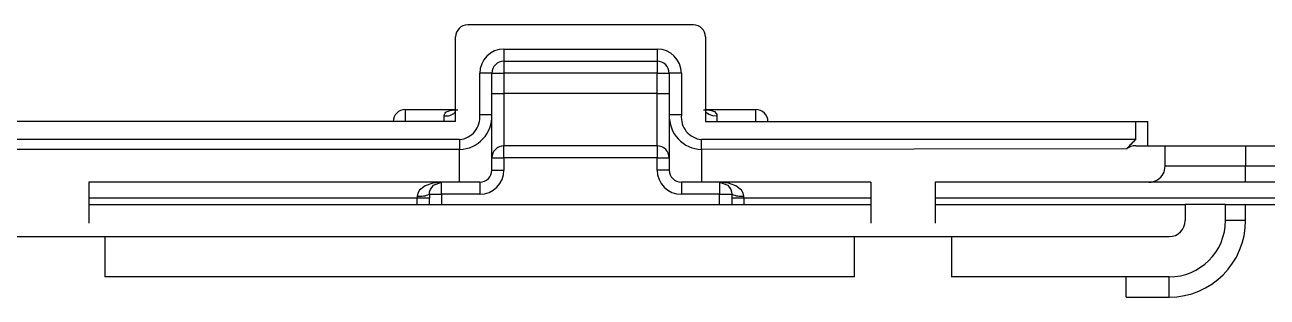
# Model space of a CAD drawing. Extents: x -3.1 to 16.8, y 0.7 to 10.7.
# Drawn here: x 14.188 to 15.729, y 10.362 to 10.7 of the extents above; entities that cross this region are included whole.
import ezdxf

# ---------------------------------------------------------------- set-up
doc = ezdxf.new("R2010")
doc.units = 0
doc.layers.get('0').update_dxf_attribs({"linetype": 'CONTINUOUS'})

msp = doc.modelspace()

# ---------------------------------------------------------------- linework, layer by layer
at = {"color": 7, "linetype": 'CONTINUOUS'}
for p, q in [((15.0171, 10.6999), (14.7371, 10.6999)), ((14.7221, 10.5799), (14.7221, 10.6849)), ((15.0321, 10.6849), (15.0321, 10.5799)), ((14.7821, 10.6699), (14.9721, 10.6699)), ((14.7821, 10.6699), (14.7821, 10.6549)), ((14.9721, 10.6699), (14.9721, 10.6549)), ((14.7821, 10.6549), (14.9721, 10.6549)), ((14.7821, 10.6549), (14.7821, 10.6505)), ((14.7821, 10.6505), (14.7821, 10.6399)), ((14.9721, 10.6549), (14.9721, 10.6505)), ((14.9721, 10.6505), (14.9721, 10.6399)), ((14.7521, 10.5882), (14.7521, 10.6399)), ((14.7671, 10.6399), (14.7521, 10.6399)), ((14.7671, 10.5882), (14.7671, 10.6399)), ((14.7671, 10.6399), (14.7821, 10.6399)), ((14.7821, 10.6399), (14.7821, 10.6149)), ((14.9721, 10.6399), (14.7821, 10.6399)), ((14.9721, 10.6399), (14.9871, 10.6399)), ((14.9721, 10.6149), (14.9721, 10.6399)), ((14.9871, 10.6399), (14.9871, 10.5882)), ((15.0021, 10.6399), (14.9871, 10.6399)), ((15.0021, 10.6399), (15.0021, 10.5882)), ((14.7671, 10.6149), (14.7821, 10.6149)), ((14.7821, 10.6149), (14.7821, 10.5499)), ((14.9721, 10.6149), (14.7821, 10.6149)), ((14.9721, 10.6149), (14.9871, 10.6149)), ((14.9721, 10.5499), (14.9721, 10.6149)), ((14.6596, 10.5949), (14.6596, 10.5905)), ((14.6596, 10.5949), (14.7219, 10.5949)), ((14.6596, 10.5905), (14.6596, 10.5799)), ((14.7081, 10.5799), (14.7081, 10.5871)), ((14.7221, 10.5939), (14.7211, 10.5914)), ((14.7671, 10.5882), (14.7521, 10.5882)), ((14.7671, 10.5199), (14.7671, 10.5882)), ((14.9871, 10.5882), (14.9871, 10.5199)), ((15.0021, 10.5882), (14.9871, 10.5882)), ((15.0324, 10.5949), (15.0946, 10.5949)), ((15.0461, 10.5871), (15.0461, 10.5799)), ((15.0946, 10.5799), (15.0946, 10.5949)), ((14.7221, 10.5799), (13.9021, 10.5799)), ((15.0321, 10.5799), (15.5657, 10.5799)), ((15.5657, 10.5577), (15.5657, 10.5799)), ((15.5657, 10.5799), (15.5807, 10.5799)), ((15.5807, 10.5499), (15.5807, 10.5799)), ((14.7271, 10.5577), (13.8971, 10.5577)), ((14.7271, 10.5577), (14.7271, 10.5454)), ((15.5657, 10.5577), (15.0271, 10.5577)), ((15.0271, 10.5454), (15.0271, 10.5577)), ((14.7271, 10.5454), (13.8971, 10.5454)), ((14.7271, 10.5049), (14.7271, 10.5454)), ((14.9721, 10.5499), (14.7821, 10.5499)), ((14.7821, 10.5349), (14.7821, 10.5499)), ((14.9721, 10.5499), (14.9721, 10.5349)), ((15.5547, 10.5462), (15.0271, 10.5454)), ((15.0271, 10.5454), (15.0271, 10.5049)), ((15.5657, 10.5499), (15.6021, 10.5499)), ((15.6021, 10.5249), (15.6021, 10.5499)), ((15.6021, 10.5499), (15.7021, 10.5499)), ((15.7021, 10.5499), (15.7021, 10.5249)), ((15.7021, 10.5499), (15.9746, 10.5499)), ((14.7671, 10.5349), (14.7715, 10.5349)), ((14.7715, 10.5349), (14.7821, 10.5349)), ((14.7821, 10.5349), (14.7821, 10.5199)), ((14.9721, 10.5349), (14.7821, 10.5349)), ((14.9721, 10.5349), (14.9871, 10.5349)), ((14.9721, 10.5199), (14.9721, 10.5349)), ((14.7671, 10.5199), (14.7821, 10.5199)), ((14.9871, 10.5199), (14.9721, 10.5199)), ((15.7021, 10.5249), (15.6021, 10.5249)), ((15.7021, 10.5049), (15.7021, 10.5249)), ((15.9746, 10.5249), (15.7021, 10.5249)), ((14.7271, 10.5049), (14.2671, 10.5049)), ((14.2671, 10.5049), (14.2671, 10.4539)), ((14.7046, 10.4899), (14.7046, 10.5049)), ((14.7521, 10.5049), (14.7521, 10.4899)), ((15.0021, 10.5049), (15.0021, 10.4899)), ((15.2371, 10.5049), (15.0271, 10.5049)), ((15.0496, 10.5049), (15.0496, 10.5005)), ((15.0496, 10.5005), (15.0496, 10.4899)), ((15.2371, 10.5049), (15.2371, 10.4539)), ((15.5822, 10.5049), (15.3171, 10.5049)), ((15.3171, 10.5049), (15.3171, 10.4539)), ((15.7021, 10.5049), (15.5822, 10.5049)), ((15.9746, 10.5049), (15.7021, 10.5049)), ((14.6746, 10.4849), (14.2671, 10.4849)), ((14.6746, 10.4877), (14.6746, 10.4849)), ((14.6896, 10.4849), (14.6746, 10.4849)), ((14.6746, 10.4774), (14.6746, 10.4849)), ((14.6896, 10.4899), (14.6896, 10.4849)), ((14.6896, 10.4899), (14.694, 10.4899)), ((14.6896, 10.4774), (14.6896, 10.4849)), ((14.694, 10.4899), (14.7046, 10.4899)), ((14.7521, 10.4899), (14.7046, 10.4899)), ((14.7046, 10.4899), (14.7046, 10.4774)), ((15.0496, 10.4899), (15.0021, 10.4899)), ((15.0496, 10.4899), (15.0646, 10.4899)), ((15.0496, 10.4774), (15.0496, 10.4899)), ((15.0646, 10.4899), (15.0646, 10.4849)), ((15.0796, 10.4849), (15.0646, 10.4849)), ((15.0646, 10.4849), (15.0646, 10.4774)), ((15.0796, 10.4849), (15.0796, 10.4877)), ((15.2371, 10.4849), (15.0796, 10.4849)), ((15.0796, 10.4849), (15.0796, 10.4774)), ((15.9746, 10.4849), (15.3171, 10.4849)), ((14.2671, 10.4774), (15.2371, 10.4774)), ((15.3171, 10.4774), (15.6271, 10.4774)), ((15.6271, 10.4774), (15.6271, 10.4574)), ((15.6771, 10.4774), (15.6271, 10.4774)), ((15.6771, 10.4574), (15.6771, 10.4774)), ((15.6771, 10.4774), (15.7021, 10.4774)), ((15.7021, 10.4574), (15.7021, 10.4774)), ((15.7021, 10.4774), (15.9821, 10.4774)), ((15.7021, 10.4574), (15.6771, 10.4574)), ((14.1671, 10.4374), (14.2871, 10.4374)), ((14.2871, 10.4374), (15.2171, 10.4374)), ((14.2871, 10.4374), (14.2871, 10.3874)), ((15.2171, 10.3874), (15.2171, 10.4374)), ((15.2171, 10.4374), (15.3371, 10.4374)), ((15.3371, 10.4374), (15.3371, 10.3874)), ((15.3371, 10.4374), (15.6071, 10.4374)), ((15.2171, 10.3874), (14.2871, 10.3874)), ((15.6071, 10.3874), (15.3371, 10.3874)), ((15.554, 10.3624), (15.554, 10.3874)), ((15.6071, 10.3624), (15.6071, 10.3874)), ((15.554, 10.3624), (15.6071, 10.3624))]:
    msp.add_line(p, q, dxfattribs=at)
for points in [[(14.7081, 10.5871), (14.7084, 10.5888), (14.709, 10.5903), (14.7101, 10.5916), (14.7116, 10.5926), (14.7154, 10.5939), (14.7204, 10.5945), (14.7247, 10.5946)], [(15.0298, 10.5946), (15.0344, 10.5945), (15.0395, 10.5937), (15.0432, 10.5923), (15.0454, 10.5901), (15.046, 10.5887), (15.0461, 10.5871)], [(15.0332, 10.5914), (15.0332, 10.5913), (15.0362, 10.5891), (15.0408, 10.5876), (15.0461, 10.5871)], [(14.7046, 10.5049), (14.6938, 10.5037), (14.6845, 10.5004), (14.6775, 10.495), (14.6754, 10.4914), (14.6746, 10.4877)], [(14.6896, 10.4899), (14.6899, 10.4929), (14.6909, 10.4958), (14.6946, 10.501), (14.7046, 10.5049)], [(15.0496, 10.5049), (15.0597, 10.501), (15.0634, 10.4958), (15.0643, 10.4929), (15.0646, 10.4899)], [(15.0796, 10.4877), (15.0789, 10.4914), (15.0768, 10.495), (15.0698, 10.5004), (15.0604, 10.5037), (15.0496, 10.5049)]]:
    msp.add_lwpolyline(points, dxfattribs=at)
for centre, radius, start, end in [((14.7371, 10.6849), 0.015, 90, 180), ((15.0171, 10.6849), 0.015, 0, 90), ((14.7821, 10.6399), 0.03, 90.0001, 179.9995), ((14.9721, 10.6399), 0.03, 0.0001, 89.9995), ((14.7821, 10.6399), 0.015, 90, 180), ((14.9721, 10.6399), 0.015, 0, 90), ((14.6596, 10.5799), 0.015, 90, 180), ((14.7106, 10.6015), 0.0146, 260.1484, 315.9886), ((14.7259, 10.5867), 0.0413, 271.7925, 2.0876), ((14.7245, 10.5854), 0.0278, 275.5445, 5.8047), ((15.0284, 10.5867), 0.0413, 177.8967, 268.2232), ((15.0298, 10.5854), 0.0278, 174.1942, 264.4567), ((15.0946, 10.5799), 0.015, 45, 90), ((15.0946, 10.5799), 0.015, 360, 45), ((15.8434, 10.2746), 0.3966, 134.4425, 136.7646), ((14.7821, 10.5349), 0.015, 90, 180), ((14.9721, 10.5349), 0.015, 0.0037, 90), ((15.565, 10.5338), 0.0161, 87.5061, 129.7225), ((14.7521, 10.5199), 0.015, 270, 0), ((14.7521, 10.5199), 0.03, 270.0005, 359.9999), ((15.0021, 10.5199), 0.03, 180.0005, 269.9999), ((15.0021, 10.5199), 0.015, 180, 270), ((15.5836, 10.5241), 0.0185, 299.2625, 2.5258), ((14.7396, 9.5067), 0.9983, 89.2826, 90.7174), ((15.0146, 9.5066), 0.9984, 89.2826, 90.7174), ((15.5822, 10.5245), 0.0197, 269.9468, 302.0663), ((14.6783, 10.5156), 0.0281, 262.4879, 293.7723), ((15.076, 10.5156), 0.0281, 246.2276, 277.5121), ((15.6071, 10.4574), 0.02, 270, 0), ((15.6071, 10.4574), 0.07, 270, 0), ((15.6071, 10.4574), 0.095, 270, 359.9999)]:
    msp.add_arc(centre, radius, start, end, dxfattribs=at)

doc.saveas('drawing.dxf')
